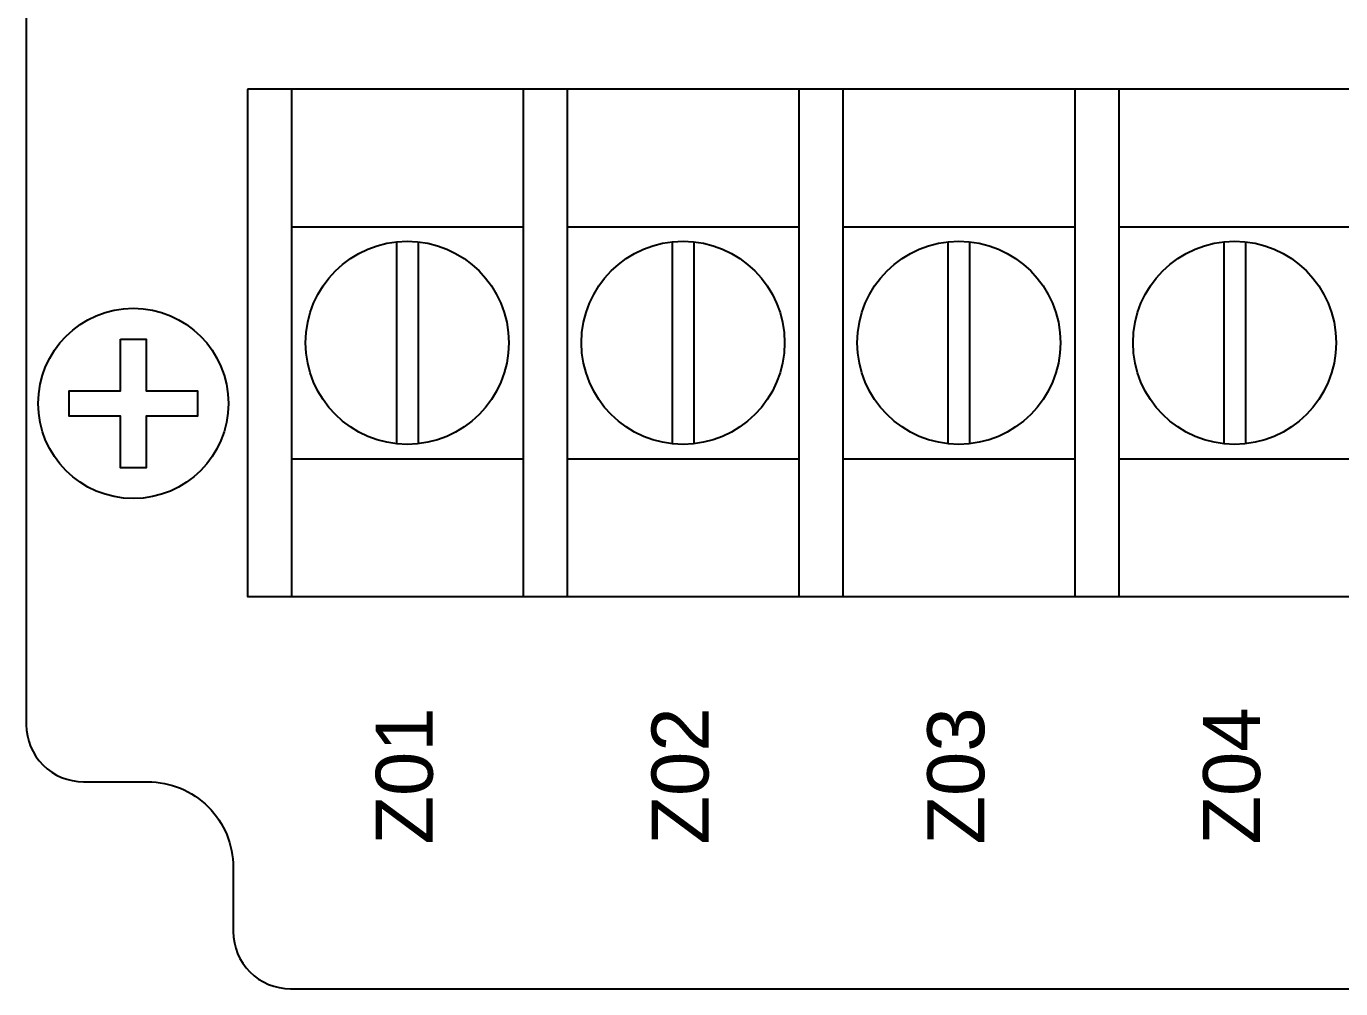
# Model space of a CAD drawing. Extents: x 0.5 to 23.7, y 0.2 to 17.2.
# Drawn here: x 17 to 18.813, y 1.872 to 3.199 of the extents above; entities that cross this region are included whole.
import ezdxf

# ---------------------------------------------------------------- set-up
doc = ezdxf.new("R2010")
doc.units = 0
doc.header["$MEASUREMENT"] = 0
doc.layers.add('6_00____DWG', color=7, linetype='CONTINUOUS')
doc.styles.add('ARIAL', font='arial.ttf')

msp = doc.modelspace()

# ---------------------------------------------------------------- linework, layer by layer
at = {"layer": '6_00____DWG'}
msp.add_lwpolyline([(22.1083, 1.9504), (22.1083, 2.0389, -0.414214), (22.2264, 2.1571), (22.3149, 2.1571, 0.414214), (22.3937, 2.2358), (22.3937, 8.7909, 0.414214), (22.3149, 8.8697), (22.2264, 8.8697, -0.414214), (22.1083, 8.9878), (22.1083, 9.0763, 0.414214), (22.0295, 9.1551), (17.3642, 9.1551, 0.414214), (17.2854, 9.0763), (17.2854, 8.9878, -0.414214), (17.1673, 8.8697), (17.0787, 8.8697, 0.414214), (17, 8.7909), (17, 2.2358, 0.414214), (17.0787, 2.1571), (17.1673, 2.1571, -0.414214), (17.2854, 2.0389), (17.2854, 1.9504, 0.414214), (17.3642, 1.8716), (22.0295, 1.8716, 0.414214)], format="xyb", close=True, dxfattribs=at)
for points in [[(17.3049, 3.1126), (17.3049, 2.4126), (19.6478, 2.4126), (19.6478, 3.1126)], [(17.1301, 2.7674), (17.1651, 2.7674), (17.1651, 2.6964), (17.2362, 2.6964), (17.2362, 2.6614), (17.1651, 2.6614), (17.1651, 2.5903), (17.1301, 2.5903), (17.1301, 2.6614), (17.059, 2.6614), (17.059, 2.6964), (17.1301, 2.6964)]]:
    msp.add_lwpolyline(points, close=True, dxfattribs=at)
for points in [[(17.3657, 3.1126), (17.3657, 2.4126)], [(17.6853, 3.1126), (17.6853, 2.4126)], [(17.746, 3.1126), (17.746, 2.4126)], [(18.0656, 3.1126), (18.0656, 2.4126)], [(18.1264, 3.1126), (18.1264, 2.4126)], [(18.446, 3.1126), (18.446, 2.4126)], [(18.5067, 3.1126), (18.5067, 2.4126)], [(17.3657, 2.9226), (17.6853, 2.9226)], [(17.746, 2.9226), (18.0656, 2.9226)], [(18.1264, 2.9226), (18.446, 2.9226)], [(18.5067, 2.9226), (18.8264, 2.9226)], [(17.5105, 2.9018), (17.5105, 2.6233)], [(17.5404, 2.9018), (17.5404, 2.6234)], [(17.8908, 2.9018), (17.8908, 2.6233)], [(17.9208, 2.9018), (17.9208, 2.6234)], [(18.2712, 2.9018), (18.2712, 2.6233)], [(18.3011, 2.9018), (18.3011, 2.6234)], [(18.6515, 2.9018), (18.6515, 2.6233)], [(18.6815, 2.9018), (18.6815, 2.6234)], [(17.3657, 2.6026), (17.6853, 2.6026)], [(17.746, 2.6026), (18.0656, 2.6026)], [(18.1264, 2.6026), (18.446, 2.6026)], [(18.5067, 2.6026), (18.8264, 2.6026)]]:
    msp.add_lwpolyline(points, dxfattribs=at)
for centre, radius in [((17.5254, 2.7626), 0.1401), ((17.9058, 2.7626), 0.1401), ((18.2862, 2.7626), 0.1401), ((18.6665, 2.7626), 0.1401), ((17.1476, 2.6789), 0.1312)]:
    msp.add_circle(centre, radius, dxfattribs=at)

# ---------------------------------------------------------------- texts
at = {"layer": '6_00____DWG', "style": 'ARIAL'}
for s, p in [('Z01', (17.5606, 2.0703)), ('Z02', (17.941, 2.0703)), ('Z03', (18.3213, 2.0703)), ('Z04', (18.7017, 2.0703))]:
    msp.add_text(s, height=0.07867, rotation=90, dxfattribs=at).set_placement(p)

doc.saveas('drawing.dxf')
